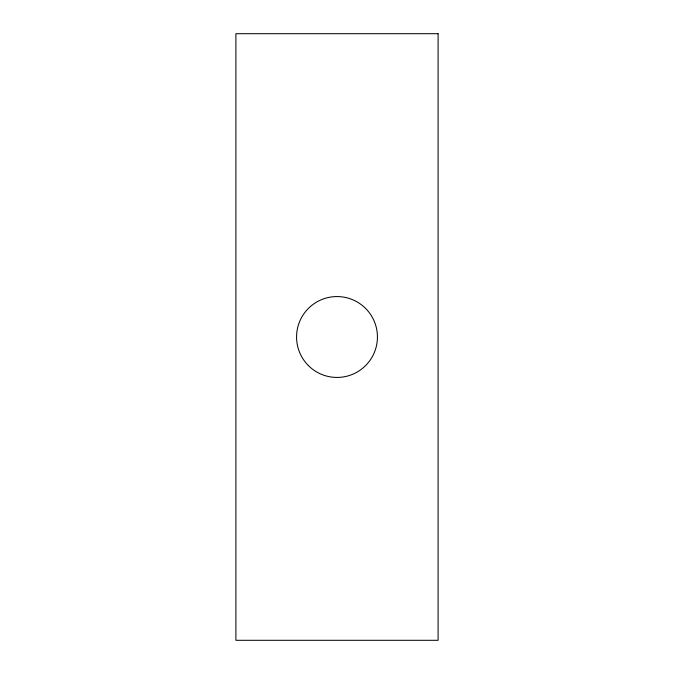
<?xml version="1.0" encoding="UTF-8"?>
<svg xmlns="http://www.w3.org/2000/svg" width="674" height="674" viewBox="0 0 674 674"><rect width="100%" height="100%" fill="white"/><g stroke="black" fill="none" stroke-linecap="round" stroke-linejoin="round"><path stroke-width="1.01" d="M438.1 33.7L235.9 33.7L235.9 640.3L438.1 640.3L438.1 33.7M308.406 365.594A40.44 40.44 0 0 0 376.058 347.464A40.44 40.44 0 0 0 326.536 297.942A40.44 40.44 0 0 0 308.406 365.594"/></g></svg>
